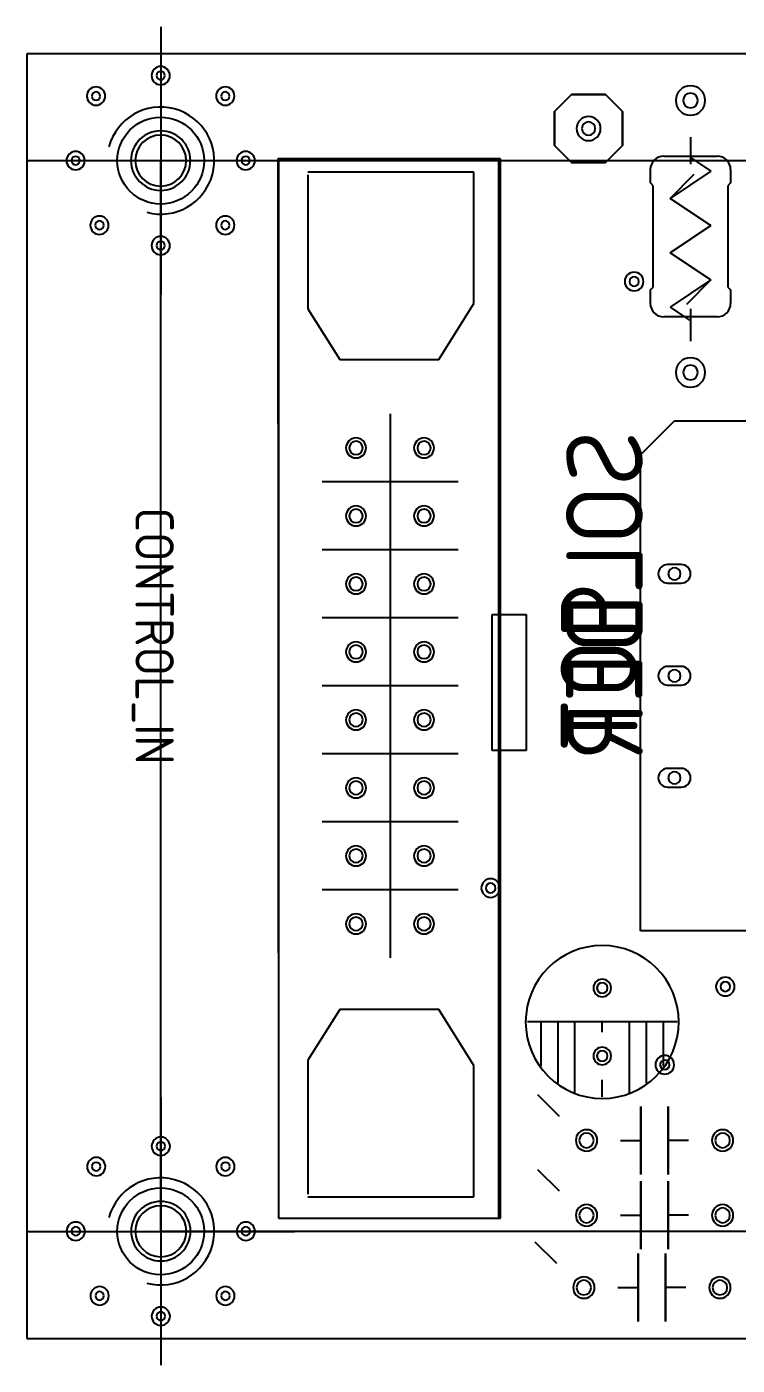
# Model space of a CAD drawing. Header units: millimetres. Extents: x 24815 to 37444, y -10619 to 6020.
# Drawn here: x 34871.9 to 34898.4, y 561 to 611 of the extents above; entities that cross this region are included whole.
import ezdxf

# ---------------------------------------------------------------- set-up
doc = ezdxf.new("R2010")
doc.units = ezdxf.units.MM
doc.linetypes.add('CENTER', pattern=[50.8, 31.75, -6.35, 6.35, -6.35])
doc.layers.add('CENTER', color=1, linetype='CENTER')
doc.layers.add('THIN', color=3, linetype='Continuous')
doc.styles.get("Standard").update_dxf_attribs({"font": 'ISOCP.SHX', "bigfont": 'WHGTXT.SHX'})

# ---------------------------------------------------------------- blocks, each defined once
blk = doc.blocks.new('GATE BOARD(S)')
for p, q in [((-11601.051, -15889.348), (-11719.838, -15889.348)), ((-11719.838, -15889.348), (-11719.838, -15937.337)), ((-11699.501, -15890.875), (-11700.136, -15891.51)), ((-11699.501, -15890.875), (-11700.136, -15891.51)), ((-11700.136, -15891.51), (-11699.501, -15890.875)), ((-11698.231, -15890.875), (-11699.501, -15890.875)), ((-11698.231, -15890.875), (-11699.501, -15890.875)), ((-11699.501, -15890.875), (-11698.231, -15890.875)), ((-11697.596, -15891.51), (-11698.231, -15890.875)), ((-11697.596, -15891.51), (-11698.231, -15890.875)), ((-11698.231, -15890.875), (-11697.596, -15891.51)), ((-11700.136, -15891.51), (-11700.136, -15892.78)), ((-11700.136, -15891.51), (-11700.136, -15892.78)), ((-11700.136, -15892.78), (-11700.136, -15891.51)), ((-11697.596, -15892.78), (-11697.596, -15891.51)), ((-11697.596, -15892.78), (-11697.596, -15891.51)), ((-11697.596, -15891.51), (-11697.596, -15892.78)), ((-11695.062, -15892.465), (-11695.062, -15893.227)), ((-11700.136, -15892.78), (-11699.501, -15893.415)), ((-11700.136, -15892.78), (-11699.501, -15893.415)), ((-11699.501, -15893.415), (-11700.136, -15892.78)), ((-11698.231, -15893.415), (-11697.596, -15892.78)), ((-11698.231, -15893.415), (-11697.596, -15892.78)), ((-11697.596, -15892.78), (-11698.231, -15893.415)), ((-11695.062, -15892.679), (-11695.062, -15893.478)), ((-11702.152, -15893.276), (-11710.471, -15893.276)), ((-11710.471, -15893.276), (-11710.447, -15932.845)), ((-11702.216, -15893.276), (-11710.447, -15893.276)), ((-11710.447, -15893.276), (-11710.447, -15932.845)), ((-11702.216, -15932.845), (-11702.216, -15893.276)), ((-11702.152, -15927.57), (-11702.152, -15893.276)), ((-11699.501, -15893.415), (-11698.231, -15893.415)), ((-11699.501, -15893.415), (-11698.231, -15893.415)), ((-11698.231, -15893.415), (-11699.501, -15893.415)), ((-11696.061, -15893.178), (-11694.062, -15893.178)), ((-11695.062, -15893.227), (-11694.3, -15893.735)), ((-11703.154, -15893.778), (-11709.348, -15893.778)), ((-11709.348, -15893.878), (-11709.348, -15898.873)), ((-11703.154, -15898.673), (-11703.154, -15893.778)), ((-11696.56, -15894.177), (-11696.56, -15893.678)), ((-11694.3, -15893.735), (-11695.824, -15894.751)), ((-11695.824, -15894.751), (-11694.924, -15893.852)), ((-11693.563, -15893.678), (-11693.563, -15894.177)), ((-11696.46, -15894.277), (-11696.56, -15894.177)), ((-11696.46, -15894.377), (-11696.46, -15894.277)), ((-11696.46, -15898.074), (-11696.46, -15894.377)), ((-11693.563, -15894.177), (-11693.663, -15894.277)), ((-11693.663, -15894.277), (-11693.663, -15898.074)), ((-11695.824, -15894.751), (-11694.3, -15895.767)), ((-11694.3, -15895.767), (-11695.824, -15894.751)), ((-11694.3, -15895.767), (-11695.824, -15896.783)), ((-11695.824, -15896.783), (-11694.3, -15895.767)), ((-11695.824, -15896.783), (-11694.3, -15897.799)), ((-11694.3, -15897.799), (-11695.824, -15896.783)), ((-11694.3, -15897.799), (-11695.824, -15898.815)), ((-11695.199, -15898.698), (-11694.3, -15897.799)), ((-11696.56, -15898.174), (-11696.46, -15898.074)), ((-11696.56, -15898.673), (-11696.56, -15898.174)), ((-11693.663, -15898.074), (-11693.563, -15898.174)), ((-11693.563, -15898.174), (-11693.563, -15898.673)), ((-11709.348, -15898.873), (-11708.149, -15900.771)), ((-11704.453, -15900.771), (-11703.154, -15898.673)), ((-11695.824, -15898.815), (-11695.062, -15899.323)), ((-11695.062, -15898.873), (-11695.062, -15899.672)), ((-11694.062, -15899.173), (-11696.061, -15899.173)), ((-11695.062, -15899.323), (-11695.062, -15900.085)), ((-11708.149, -15900.771), (-11704.453, -15900.771)), ((-11706.28, -15902.801), (-11706.28, -15923.125)), ((-11696.931, -15904.332), (-11695.661, -15903.062)), ((-11696.931, -15904.332), (-11695.661, -15903.062)), ((-11695.661, -15903.062), (-11677.881, -15903.062)), ((-11695.661, -15903.062), (-11677.881, -15903.062)), ((-11696.931, -15922.112), (-11696.931, -15904.332)), ((-11696.931, -15922.112), (-11696.931, -15904.332)), ((-11703.74, -15905.345), (-11708.82, -15905.345)), ((-11703.74, -15907.885), (-11708.82, -15907.885)), ((-11695.407, -15908.428), (-11695.915, -15908.428)), ((-11695.915, -15908.428), (-11695.915, -15908.428)), ((-11695.407, -15908.428), (-11695.915, -15908.428)), ((-11695.915, -15908.428), (-11695.915, -15908.428)), ((-11695.915, -15909.126), (-11695.407, -15909.126)), ((-11695.915, -15909.126), (-11695.407, -15909.126)), ((-11703.74, -15910.425), (-11708.82, -15910.425)), ((-11702.47, -15915.378), (-11702.47, -15910.298)), ((-11702.47, -15910.298), (-11701.2, -15910.298)), ((-11702.47, -15915.378), (-11702.47, -15910.298)), ((-11702.47, -15910.298), (-11701.2, -15910.298)), ((-11701.2, -15910.298), (-11701.2, -15915.378)), ((-11701.2, -15910.298), (-11701.2, -15915.378)), ((-11695.407, -15912.238), (-11695.915, -15912.238)), ((-11695.915, -15912.238), (-11695.915, -15912.238)), ((-11695.407, -15912.238), (-11695.915, -15912.238)), ((-11695.915, -15912.238), (-11695.915, -15912.238)), ((-11703.74, -15912.965), (-11708.82, -15912.965)), ((-11695.915, -15912.936), (-11695.407, -15912.936)), ((-11695.915, -15912.936), (-11695.407, -15912.936)), ((-11701.2, -15915.378), (-11702.47, -15915.378)), ((-11701.2, -15915.378), (-11702.47, -15915.378)), ((-11703.74, -15915.505), (-11708.82, -15915.505)), ((-11695.407, -15916.048), (-11695.915, -15916.048)), ((-11695.915, -15916.048), (-11695.915, -15916.048)), ((-11695.407, -15916.048), (-11695.915, -15916.048)), ((-11695.915, -15916.048), (-11695.915, -15916.048)), ((-11695.915, -15916.746), (-11695.407, -15916.746)), ((-11695.915, -15916.746), (-11695.407, -15916.746)), ((-11703.74, -15918.045), (-11708.82, -15918.045)), ((-11703.74, -15920.585), (-11708.82, -15920.585)), ((-11677.881, -15922.112), (-11696.931, -15922.112)), ((-11677.881, -15922.112), (-11696.931, -15922.112)), ((-11708.149, -15925.052), (-11709.348, -15926.95)), ((-11704.453, -15925.052), (-11708.149, -15925.052)), ((-11703.154, -15927.15), (-11704.453, -15925.052)), ((-11695.564, -15925.519), (-11701.152, -15925.519)), ((-11695.564, -15925.519), (-11701.152, -15925.519)), ((-11700.644, -15925.519), (-11700.644, -15927.17)), ((-11700.644, -15925.519), (-11700.644, -15927.17)), ((-11700.009, -15925.519), (-11700.009, -15927.805)), ((-11700.009, -15925.519), (-11700.009, -15927.805)), ((-11699.374, -15928.186), (-11699.374, -15925.519)), ((-11699.374, -15928.186), (-11699.374, -15925.519)), ((-11698.358, -15925.9), (-11698.358, -15925.519)), ((-11698.358, -15925.9), (-11698.358, -15925.519)), ((-11697.342, -15928.186), (-11697.342, -15925.519)), ((-11697.342, -15928.186), (-11697.342, -15925.519)), ((-11696.707, -15927.805), (-11696.707, -15925.519)), ((-11696.707, -15927.805), (-11696.707, -15925.519)), ((-11696.072, -15927.17), (-11696.072, -15925.519)), ((-11696.072, -15927.17), (-11696.072, -15925.519)), ((-11709.348, -15926.95), (-11709.348, -15931.945)), ((-11703.154, -15932.045), (-11703.154, -15927.15)), ((-11702.155, -15932.845), (-11702.152, -15927.57)), ((-11698.358, -15928.313), (-11698.358, -15927.678)), ((-11699.957, -15929.045), (-11700.756, -15928.245)), ((-11696.911, -15931.214), (-11696.911, -15928.674)), ((-11696.911, -15928.674), (-11696.911, -15931.214)), ((-11695.895, -15928.674), (-11695.895, -15931.214)), ((-11695.895, -15931.214), (-11695.895, -15928.674)), ((-11697.673, -15929.944), (-11696.911, -15929.944)), ((-11697.673, -15929.944), (-11696.911, -15929.944)), ((-11695.133, -15929.944), (-11695.895, -15929.944)), ((-11695.133, -15929.944), (-11695.895, -15929.944)), ((-11699.957, -15931.842), (-11700.756, -15931.043)), ((-11696.911, -15934.011), (-11696.911, -15931.471)), ((-11696.911, -15931.471), (-11696.911, -15934.011)), ((-11695.895, -15931.471), (-11695.895, -15934.011)), ((-11695.895, -15934.011), (-11695.895, -15931.471)), ((-11709.348, -15932.045), (-11703.154, -15932.045)), ((-11710.447, -15932.845), (-11702.155, -15932.845)), ((-11710.447, -15932.845), (-11702.216, -15932.845)), ((-11697.673, -15932.741), (-11696.911, -15932.741)), ((-11697.673, -15932.741), (-11696.911, -15932.741)), ((-11695.133, -15932.741), (-11695.895, -15932.741)), ((-11695.133, -15932.741), (-11695.895, -15932.741)), ((-11700.057, -15934.54), (-11700.856, -15933.74)), ((-11697.011, -15936.709), (-11697.011, -15934.169)), ((-11697.011, -15934.169), (-11697.011, -15936.709)), ((-11695.995, -15934.169), (-11695.995, -15936.709)), ((-11695.995, -15936.709), (-11695.995, -15934.169)), ((-11697.773, -15935.439), (-11697.011, -15935.439)), ((-11697.773, -15935.439), (-11697.011, -15935.439)), ((-11695.233, -15935.439), (-11695.995, -15935.439)), ((-11695.233, -15935.439), (-11695.995, -15935.439)), ((-11719.838, -15937.337), (-11600.848, -15937.337))]:
    blk.add_line(p, q)
for centre, radius, start, end in [((-11714.843, -15890.166), 0.343, 0, 180), ((-11714.843, -15890.166), 0.343, 0, 180), ((-11714.843, -15890.166), 0.343, 180, 0), ((-11714.843, -15890.166), 0.343, 180, 0), ((-11714.843, -15890.166), 0.159, 0, 180), ((-11714.843, -15890.166), 0.159, 180, 0), ((-11717.256, -15890.928), 0.343, 0, 180), ((-11717.256, -15890.928), 0.343, 0, 180), ((-11717.256, -15890.928), 0.343, 180, 0), ((-11717.256, -15890.928), 0.343, 180, 0), ((-11717.256, -15890.928), 0.159, 0, 180), ((-11717.256, -15890.928), 0.159, 180, 0), ((-11712.43, -15890.928), 0.343, 0, 180), ((-11712.43, -15890.928), 0.343, 0, 180), ((-11712.43, -15890.928), 0.343, 180, 0), ((-11712.43, -15890.928), 0.343, 180, 0), ((-11712.43, -15890.928), 0.159, 0, 180), ((-11712.43, -15890.928), 0.159, 180, 0), ((-11695.062, -15891.095), 0.55, 90, 270), ((-11695.062, -15891.095), 0.55, 90, 270), ((-11695.062, -15891.095), 0.275, 90, 270), ((-11695.062, -15891.095), 0.55, 270, 90), ((-11695.062, -15891.095), 0.55, 270, 90), ((-11695.062, -15891.095), 0.275, 270, 90), ((-11698.866, -15892.145), 0.45, 0, 180), ((-11698.866, -15892.145), 0.45, 0, 180), ((-11698.866, -15892.145), 0.25, 0, 180), ((-11714.843, -15893.341), 1.111, 0, 180), ((-11714.843, -15893.341), 0.953, 0, 180), ((-11714.843, -15893.341), 0.953, 0, 180), ((-11698.866, -15892.145), 0.45, 180, 0), ((-11698.866, -15892.145), 0.45, 180, 0), ((-11698.866, -15892.145), 0.25, 180, 0), ((-11718.018, -15893.341), 0.343, 0, 180), ((-11718.018, -15893.341), 0.343, 0, 180), ((-11711.668, -15893.341), 0.343, 0, 180), ((-11711.668, -15893.341), 0.343, 0, 180), ((-11718.018, -15893.341), 0.343, 180, 0), ((-11718.018, -15893.341), 0.343, 180, 0), ((-11718.018, -15893.341), 0.159, 0, 180), ((-11718.018, -15893.341), 0.159, 180, 0), ((-11714.843, -15893.341), 1.111, 180, 0), ((-11714.843, -15893.341), 0.953, 180, 0), ((-11714.843, -15893.341), 0.953, 180, 0), ((-11711.668, -15893.341), 0.343, 180, 0), ((-11711.668, -15893.341), 0.343, 180, 0), ((-11711.668, -15893.341), 0.159, 0, 180), ((-11711.668, -15893.341), 0.159, 180, 0), ((-11696.061, -15893.678), 0.5, 90, 180), ((-11694.062, -15893.678), 0.5, 0, 90), ((-11717.129, -15895.754), 0.343, 0, 180), ((-11717.129, -15895.754), 0.343, 0, 180), ((-11712.43, -15895.754), 0.343, 0, 180), ((-11712.43, -15895.754), 0.343, 0, 180), ((-11717.129, -15895.754), 0.343, 180, 0), ((-11717.129, -15895.754), 0.343, 180, 0), ((-11717.129, -15895.754), 0.159, 0, 180), ((-11717.129, -15895.754), 0.159, 180, 0), ((-11712.43, -15895.754), 0.343, 180, 0), ((-11712.43, -15895.754), 0.343, 180, 0), ((-11712.43, -15895.754), 0.159, 0, 180), ((-11712.43, -15895.754), 0.159, 180, 0), ((-11714.843, -15896.516), 0.343, 0, 180), ((-11714.843, -15896.516), 0.343, 0, 180), ((-11714.843, -15896.516), 0.159, 0, 180), ((-11714.843, -15896.516), 0.343, 180, 0), ((-11714.843, -15896.516), 0.343, 180, 0), ((-11714.843, -15896.516), 0.159, 180, 0), ((-11697.165, -15897.857), 0.349, 0, 180), ((-11697.165, -15897.857), 0.349, 0, 180), ((-11697.165, -15897.857), 0.349, 180, 0), ((-11697.165, -15897.857), 0.349, 180, 0), ((-11697.165, -15897.857), 0.178, 0, 180), ((-11697.165, -15897.857), 0.178, 180, 0), ((-11696.061, -15898.673), 0.5, 180, 270), ((-11694.062, -15898.673), 0.5, 270, 0), ((-11695.062, -15901.255), 0.55, 90, 270), ((-11695.062, -15901.255), 0.55, 90, 270), ((-11695.062, -15901.255), 0.275, 90, 270), ((-11695.062, -15901.255), 0.55, 270, 90), ((-11695.062, -15901.255), 0.55, 270, 90), ((-11695.062, -15901.255), 0.275, 270, 90), ((-11707.55, -15904.075), 0.375, 90, 270), ((-11707.55, -15904.075), 0.375, 90, 270), ((-11707.55, -15904.075), 0.25, 90, 270), ((-11707.55, -15904.075), 0.375, 270, 90), ((-11707.55, -15904.075), 0.375, 270, 90), ((-11707.55, -15904.075), 0.25, 270, 90), ((-11705.01, -15904.075), 0.375, 90, 270), ((-11705.01, -15904.075), 0.375, 90, 270), ((-11705.01, -15904.075), 0.25, 90, 270), ((-11705.01, -15904.075), 0.375, 270, 90), ((-11705.01, -15904.075), 0.375, 270, 90), ((-11705.01, -15904.075), 0.25, 270, 90), ((-11707.55, -15906.615), 0.375, 90, 270), ((-11707.55, -15906.615), 0.375, 90, 270), ((-11707.55, -15906.615), 0.25, 90, 270), ((-11707.55, -15906.615), 0.375, 270, 90), ((-11707.55, -15906.615), 0.375, 270, 90), ((-11707.55, -15906.615), 0.25, 270, 90), ((-11705.01, -15906.615), 0.375, 90, 270), ((-11705.01, -15906.615), 0.375, 90, 270), ((-11705.01, -15906.615), 0.25, 90, 270), ((-11705.01, -15906.615), 0.375, 270, 90), ((-11705.01, -15906.615), 0.375, 270, 90), ((-11705.01, -15906.615), 0.25, 270, 90), ((-11695.915, -15908.777), 0.349, 90, 270), ((-11695.915, -15908.777), 0.349, 90, 270), ((-11695.407, -15908.777), 0.349, 270, 90), ((-11695.407, -15908.777), 0.349, 270, 90), ((-11707.55, -15909.155), 0.375, 90, 270), ((-11707.55, -15909.155), 0.375, 90, 270), ((-11707.55, -15909.155), 0.25, 90, 270), ((-11707.55, -15909.155), 0.375, 270, 90), ((-11707.55, -15909.155), 0.375, 270, 90), ((-11707.55, -15909.155), 0.25, 270, 90), ((-11705.01, -15909.155), 0.375, 90, 270), ((-11705.01, -15909.155), 0.375, 90, 270), ((-11705.01, -15909.155), 0.25, 90, 270), ((-11705.01, -15909.155), 0.375, 270, 90), ((-11705.01, -15909.155), 0.375, 270, 90), ((-11705.01, -15909.155), 0.25, 270, 90), ((-11695.661, -15908.777), 0.229, 0, 180), ((-11695.661, -15908.777), 0.229, 180, 0), ((-11707.55, -15911.695), 0.375, 90, 270), ((-11707.55, -15911.695), 0.375, 90, 270), ((-11707.55, -15911.695), 0.25, 90, 270), ((-11707.55, -15911.695), 0.375, 270, 90), ((-11707.55, -15911.695), 0.375, 270, 90), ((-11707.55, -15911.695), 0.25, 270, 90), ((-11705.01, -15911.695), 0.375, 90, 270), ((-11705.01, -15911.695), 0.375, 90, 270), ((-11705.01, -15911.695), 0.25, 90, 270), ((-11705.01, -15911.695), 0.375, 270, 90), ((-11705.01, -15911.695), 0.375, 270, 90), ((-11705.01, -15911.695), 0.25, 270, 90), ((-11695.915, -15912.587), 0.349, 90, 270), ((-11695.915, -15912.587), 0.349, 90, 270), ((-11695.661, -15912.587), 0.229, 0, 180), ((-11695.407, -15912.587), 0.349, 270, 90), ((-11695.407, -15912.587), 0.349, 270, 90), ((-11695.661, -15912.587), 0.229, 180, 0), ((-11707.55, -15914.235), 0.375, 90, 270), ((-11707.55, -15914.235), 0.375, 90, 270), ((-11707.55, -15914.235), 0.25, 90, 270), ((-11707.55, -15914.235), 0.375, 270, 90), ((-11707.55, -15914.235), 0.375, 270, 90), ((-11707.55, -15914.235), 0.25, 270, 90), ((-11705.01, -15914.235), 0.375, 90, 270), ((-11705.01, -15914.235), 0.375, 90, 270), ((-11705.01, -15914.235), 0.25, 90, 270), ((-11705.01, -15914.235), 0.375, 270, 90), ((-11705.01, -15914.235), 0.375, 270, 90), ((-11705.01, -15914.235), 0.25, 270, 90), ((-11707.55, -15916.775), 0.375, 90, 270), ((-11707.55, -15916.775), 0.375, 90, 270), ((-11707.55, -15916.775), 0.375, 270, 90), ((-11707.55, -15916.775), 0.375, 270, 90), ((-11705.01, -15916.775), 0.375, 90, 270), ((-11705.01, -15916.775), 0.375, 90, 270), ((-11705.01, -15916.775), 0.375, 270, 90), ((-11705.01, -15916.775), 0.375, 270, 90), ((-11695.915, -15916.397), 0.349, 90, 270), ((-11695.915, -15916.397), 0.349, 90, 270), ((-11695.661, -15916.397), 0.229, 0, 180), ((-11695.661, -15916.397), 0.229, 180, 0), ((-11695.407, -15916.397), 0.349, 270, 90), ((-11695.407, -15916.397), 0.349, 270, 90), ((-11707.55, -15916.775), 0.25, 90, 270), ((-11707.55, -15916.775), 0.25, 270, 90), ((-11705.01, -15916.775), 0.25, 90, 270), ((-11705.01, -15916.775), 0.25, 270, 90), ((-11707.55, -15919.315), 0.375, 90, 270), ((-11707.55, -15919.315), 0.375, 90, 270), ((-11707.55, -15919.315), 0.375, 270, 90), ((-11707.55, -15919.315), 0.375, 270, 90), ((-11705.01, -15919.315), 0.375, 90, 270), ((-11705.01, -15919.315), 0.375, 90, 270), ((-11705.01, -15919.315), 0.375, 270, 90), ((-11705.01, -15919.315), 0.375, 270, 90), ((-11707.55, -15919.315), 0.25, 90, 270), ((-11707.55, -15919.315), 0.25, 270, 90), ((-11705.01, -15919.315), 0.25, 90, 270), ((-11705.01, -15919.315), 0.25, 270, 90), ((-11702.524, -15920.514), 0.349, 0, 180), ((-11702.524, -15920.514), 0.349, 0, 180), ((-11702.524, -15920.514), 0.178, 0, 180), ((-11702.524, -15920.514), 0.349, 180, 0), ((-11702.524, -15920.514), 0.349, 180, 0), ((-11702.524, -15920.514), 0.178, 180, 0), ((-11707.55, -15921.855), 0.375, 90, 270), ((-11707.55, -15921.855), 0.375, 90, 270), ((-11707.55, -15921.855), 0.375, 270, 90), ((-11707.55, -15921.855), 0.375, 270, 90), ((-11705.01, -15921.855), 0.375, 90, 270), ((-11705.01, -15921.855), 0.375, 90, 270), ((-11705.01, -15921.855), 0.375, 270, 90), ((-11705.01, -15921.855), 0.375, 270, 90), ((-11707.55, -15921.855), 0.25, 90, 270), ((-11707.55, -15921.855), 0.25, 270, 90), ((-11705.01, -15921.855), 0.25, 90, 270), ((-11705.01, -15921.855), 0.25, 270, 90), ((-11698.358, -15925.519), 2.858, 90, 180), ((-11698.358, -15925.519), 2.858, 90, 180), ((-11698.358, -15925.519), 2.858, 90, 180), ((-11698.358, -15925.519), 2.858, 0, 90), ((-11698.358, -15925.519), 2.858, 0, 90), ((-11698.358, -15925.519), 2.858, 0, 90), ((-11698.358, -15924.249), 0.33, 90, 270), ((-11698.358, -15924.249), 0.33, 90, 270), ((-11698.358, -15924.249), 0.33, 270, 90), ((-11698.358, -15924.249), 0.33, 270, 90), ((-11693.761, -15924.197), 0.349, 0, 180), ((-11693.761, -15924.197), 0.349, 0, 180), ((-11698.358, -15924.249), 0.197, 90, 270), ((-11698.358, -15924.249), 0.197, 270, 90), ((-11693.761, -15924.197), 0.349, 180, 0), ((-11693.761, -15924.197), 0.349, 180, 0), ((-11693.761, -15924.197), 0.178, 0, 180), ((-11693.761, -15924.197), 0.178, 180, 0), ((-11698.358, -15925.519), 2.858, 180, 270), ((-11698.358, -15925.519), 2.858, 180, 270), ((-11698.358, -15925.519), 2.858, 180, 270), ((-11698.358, -15925.519), 2.858, 270, 0), ((-11698.358, -15925.519), 2.858, 270, 0), ((-11698.358, -15925.519), 2.858, 270, 0), ((-11698.358, -15926.789), 0.33, 90, 270), ((-11698.358, -15926.789), 0.33, 90, 270), ((-11698.358, -15926.789), 0.33, 270, 90), ((-11698.358, -15926.789), 0.33, 270, 90), ((-11698.358, -15926.789), 0.197, 90, 270), ((-11698.358, -15926.789), 0.197, 270, 90), ((-11696.022, -15927.118), 0.349, 0, 180), ((-11696.022, -15927.118), 0.349, 0, 180), ((-11696.022, -15927.118), 0.178, 0, 180), ((-11696.022, -15927.118), 0.349, 180, 0), ((-11696.022, -15927.118), 0.349, 180, 0), ((-11696.022, -15927.118), 0.178, 180, 0), ((-11714.838, -15930.161), 0.343, 0, 180), ((-11714.838, -15930.161), 0.343, 0, 180), ((-11698.943, -15929.944), 0.4, 0, 180), ((-11698.943, -15929.944), 0.4, 0, 180), ((-11698.943, -15929.944), 0.4, 180, 0), ((-11698.943, -15929.944), 0.4, 180, 0), ((-11698.943, -15929.944), 0.275, 0, 180), ((-11698.943, -15929.944), 0.275, 180, 0), ((-11693.863, -15929.944), 0.4, 0, 180), ((-11693.863, -15929.944), 0.4, 0, 180), ((-11693.863, -15929.944), 0.4, 180, 0), ((-11693.863, -15929.944), 0.4, 180, 0), ((-11693.863, -15929.944), 0.275, 0, 180), ((-11693.863, -15929.944), 0.275, 180, 0), ((-11714.838, -15930.161), 0.343, 180, 0), ((-11714.838, -15930.161), 0.343, 180, 0), ((-11714.838, -15930.161), 0.159, 0, 180), ((-11714.838, -15930.161), 0.159, 180, 0), ((-11717.251, -15930.923), 0.343, 0, 180), ((-11717.251, -15930.923), 0.343, 0, 180), ((-11717.251, -15930.923), 0.343, 180, 0), ((-11717.251, -15930.923), 0.343, 180, 0), ((-11717.251, -15930.923), 0.159, 0, 180), ((-11717.251, -15930.923), 0.159, 180, 0), ((-11712.425, -15930.923), 0.343, 0, 180), ((-11712.425, -15930.923), 0.343, 0, 180), ((-11712.425, -15930.923), 0.343, 180, 0), ((-11712.425, -15930.923), 0.343, 180, 0), ((-11712.425, -15930.923), 0.159, 0, 180), ((-11712.425, -15930.923), 0.159, 180, 0), ((-11714.838, -15933.336), 1.111, 0, 180), ((-11714.838, -15933.336), 0.953, 0, 180), ((-11714.838, -15933.336), 0.953, 0, 180), ((-11698.943, -15932.741), 0.4, 0, 180), ((-11698.943, -15932.741), 0.4, 0, 180), ((-11698.943, -15932.741), 0.275, 0, 180), ((-11693.863, -15932.741), 0.4, 0, 180), ((-11693.863, -15932.741), 0.4, 0, 180), ((-11693.863, -15932.741), 0.275, 0, 180), ((-11718.013, -15933.336), 0.343, 0, 180), ((-11718.013, -15933.336), 0.343, 0, 180), ((-11711.663, -15933.336), 0.343, 0, 180), ((-11711.663, -15933.336), 0.343, 0, 180), ((-11698.943, -15932.741), 0.4, 180, 0), ((-11698.943, -15932.741), 0.4, 180, 0), ((-11698.943, -15932.741), 0.275, 180, 0), ((-11693.863, -15932.741), 0.4, 180, 0), ((-11693.863, -15932.741), 0.4, 180, 0), ((-11693.863, -15932.741), 0.275, 180, 0), ((-11718.013, -15933.336), 0.343, 180, 0), ((-11718.013, -15933.336), 0.343, 180, 0), ((-11718.013, -15933.336), 0.159, 0, 180), ((-11718.013, -15933.336), 0.159, 180, 0), ((-11714.838, -15933.336), 1.111, 180, 0), ((-11714.838, -15933.336), 0.953, 180, 0), ((-11714.838, -15933.336), 0.953, 180, 0), ((-11711.663, -15933.336), 0.343, 180, 0), ((-11711.663, -15933.336), 0.343, 180, 0), ((-11711.663, -15933.336), 0.159, 0, 180), ((-11711.663, -15933.336), 0.159, 180, 0), ((-11717.124, -15935.749), 0.343, 0, 180), ((-11717.124, -15935.749), 0.343, 0, 180), ((-11712.425, -15935.749), 0.343, 0, 180), ((-11712.425, -15935.749), 0.343, 0, 180), ((-11699.043, -15935.439), 0.4, 0, 180), ((-11699.043, -15935.439), 0.4, 0, 180), ((-11699.043, -15935.439), 0.4, 180, 0), ((-11699.043, -15935.439), 0.4, 180, 0), ((-11699.043, -15935.439), 0.275, 0, 180), ((-11699.043, -15935.439), 0.275, 180, 0), ((-11693.963, -15935.439), 0.4, 0, 180), ((-11693.963, -15935.439), 0.4, 0, 180), ((-11693.963, -15935.439), 0.4, 180, 0), ((-11693.963, -15935.439), 0.4, 180, 0), ((-11693.963, -15935.439), 0.275, 0, 180), ((-11693.963, -15935.439), 0.275, 180, 0), ((-11717.124, -15935.749), 0.343, 180, 0), ((-11717.124, -15935.749), 0.343, 180, 0), ((-11717.124, -15935.749), 0.159, 0, 180), ((-11717.124, -15935.749), 0.159, 180, 0), ((-11712.425, -15935.749), 0.343, 180, 0), ((-11712.425, -15935.749), 0.343, 180, 0), ((-11712.425, -15935.749), 0.159, 0, 180), ((-11712.425, -15935.749), 0.159, 180, 0), ((-11714.838, -15936.511), 0.343, 0, 180), ((-11714.838, -15936.511), 0.343, 0, 180), ((-11714.838, -15936.511), 0.159, 0, 180), ((-11714.838, -15936.511), 0.343, 180, 0), ((-11714.838, -15936.511), 0.343, 180, 0), ((-11714.838, -15936.511), 0.159, 180, 0)]:
    blk.add_arc(centre, radius, start, end)
at = {"text_generation_flag": 2}
blk.add_text('SOLDER', height=2.8575, rotation=90, dxfattribs=at).set_placement((-11696.845, -15903.45))
for s, height, rotation, p in [('CONTROL_IN', 1.4287, 270, (-11715.785, -15906.293)), ('TOP', 2.8575, 90, (-11697.044, -15915.456))]:
    blk.add_text(s, height=height, rotation=rotation).set_placement(p)
blk = doc.blocks.new('A$C4C521A20')
for centre in [(-173, 279), (-173, 239)]:
    blk.add_circle(centre, 1.621)
at = {"layer": 'CENTER'}
for p, q in [((-173, 284), (-173, 274)), ((-178, 279), (-168, 279)), ((-173, 244), (-173, 234)), ((-178, 239), (-168, 239))]:
    blk.add_line(p, q, dxfattribs=at)
at = {"layer": 'CENTER', "ltscale": 10}
blk.add_lwpolyline([(-173, 279), (-63, 279), (-63, 239), (-173, 239)], close=True, dxfattribs=at)
at = {"layer": 'THIN'}
for centre in [(-173, 279), (-173, 239)]:
    blk.add_arc(centre, 2, 255, 165, dxfattribs=at)
blk = doc.blocks.new('A$C5DC13BC3')
for centre in [(-298, -241), (-298, -281)]:
    blk.add_circle(centre, 1.621)
at = {"layer": 'CENTER'}
for p, q in [((-298, -236), (-298, -246)), ((-303, -241), (-293, -241)), ((-298, -276), (-298, -286)), ((-303, -281), (-293, -281))]:
    blk.add_line(p, q, dxfattribs=at)
at = {"layer": 'CENTER', "ltscale": 10}
blk.add_lwpolyline([(-298, -241), (-188, -241), (-188, -281), (-298, -281)], close=True, dxfattribs=at)
at = {"layer": 'THIN'}
for centre in [(-298, -241), (-298, -281)]:
    blk.add_arc(centre, 2, 255, 165, dxfattribs=at)
for name, p in [('A$C4C521A20', (-125, -520)), ('GATE BOARD(S)', (11416.843, 15652.341))]:
    blk.add_blockref(name, p)

msp = doc.modelspace()

# ---------------------------------------------------------------- block references
msp.add_blockref('A$C5DC13BC3', (35174.91675, 847.01411))

doc.saveas('drawing.dxf')
